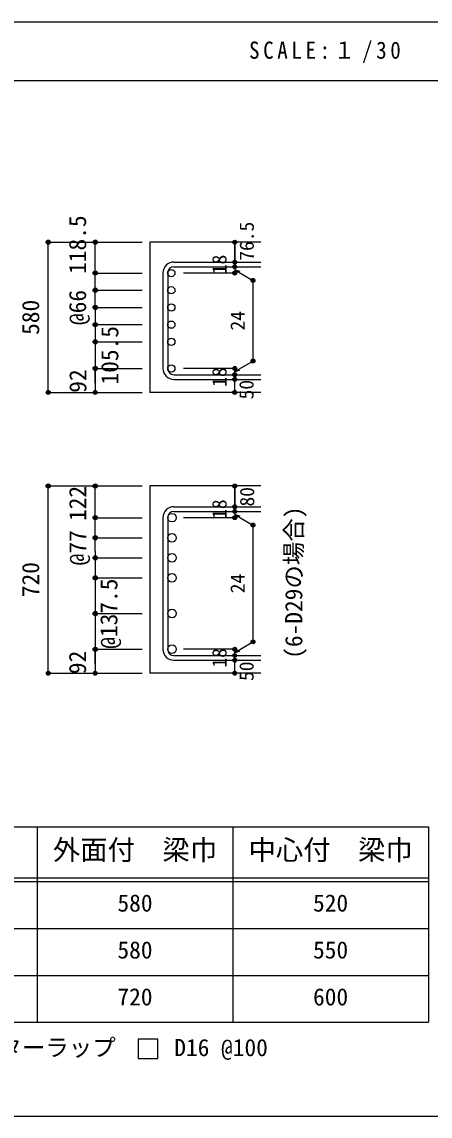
# Model space of a CAD drawing. Units: millimetres at full size, sheet at 1:30; details may follow other scales. Extents: x -5973 to 5954, y -4195 to 4201.
# Drawn here: x 2051 to 3617, y 3 to 4201 of the extents above; entities that cross this region are included whole.
import ezdxf
from ezdxf.enums import TextEntityAlignment as Align

# ---------------------------------------------------------------- set-up
doc = ezdxf.new("R2010")
doc.units = ezdxf.units.MM
doc.header["$LTSCALE"] = 30
doc.header["$PDMODE"] = 32
doc.header["$PDSIZE"] = 15
for name, color, linetype in [('0-1_躯体線', 2, 'Continuous'), ('0-5_基礎梁筋', 7, 'Continuous'), ('0-6_スタラップ筋', 7, 'Continuous'), ('0-7_文字', 4, 'Continuous'), ('0-D_寸法', 4, 'Continuous'), ('6-7_文字', 7, 'Continuous'), ('6-E_枠', 7, 'Continuous'), ('F-0_枠', 6, 'Continuous')]:
    doc.layers.add(name, color=color, linetype=linetype)
doc.styles.add('ＭＳ ゴシック', font='')
doc.styles.get('ＭＳ ゴシック').set_extended_font_data('MS Gothic')

msp = doc.modelspace()

# ---------------------------------------------------------------- linework, layer by layer
at = {"layer": '0-1_躯体線'}
for p, q in [((2967.44, 3356.03), (2542.44, 3356.03)), ((2542.44, 3356.03), (2542.44, 2779.53)), ((2967.44, 2779.53), (2542.44, 2779.53)), ((2967.44, 2420.62), (2542.44, 2420.62)), ((2542.44, 2420.62), (2542.44, 1702.12)), ((2967.44, 1702.12), (2542.44, 1702.12))]:
    msp.add_line(p, q, dxfattribs=at)
at = {"layer": '0-5_基礎梁筋', "color": 3}
for centre, radius in [((2624.44, 3237.53), 14), ((2624.44, 3171.53), 14), ((2624.44, 3105.53), 14), ((2624.44, 3039.53), 14), ((2624.44, 2973.53), 14), ((2624.44, 2871.53), 14), ((2626.94, 2298.92), 16.5), ((2626.94, 2221.92), 16.5), ((2626.94, 2144.92), 16.5), ((2626.94, 2067.92), 16.5), ((2626.94, 1931.02), 16.5), ((2626.94, 1794.12), 16.5)]:
    msp.add_circle(centre, radius, dxfattribs=at)
at = {"layer": '0-6_スタラップ筋'}
for p, q in [((2634.44, 3279.53), (2967.44, 3279.53)), ((2592.44, 3237.53), (2592.44, 2871.53)), ((2610.44, 3237.53), (2610.44, 2871.53)), ((2634.44, 3261.53), (2967.44, 3261.53)), ((2634.44, 2847.53), (2967.44, 2847.53)), ((2634.44, 2829.53), (2967.44, 2829.53)), ((2634.44, 2340.92), (2967.44, 2340.92)), ((2634.44, 2322.92), (2967.44, 2322.92)), ((2592.44, 2298.92), (2592.44, 1794.12)), ((2610.44, 2298.92), (2610.44, 1794.12)), ((2634.44, 1770.12), (2967.44, 1770.12)), ((2634.44, 1752.12), (2967.44, 1752.12))]:
    msp.add_line(p, q, dxfattribs=at)
for centre, radius, start, end in [((2634.44, 3237.53), 42, 90, 180), ((2634.44, 3237.53), 24, 90, 180), ((2634.44, 2871.53), 42, 180, 270), ((2634.44, 2871.53), 24, 180, 270), ((2634.44, 2298.92), 42, 90, 180), ((2634.44, 2298.92), 24, 90, 180), ((2634.44, 1794.12), 42, 180, 270), ((2634.44, 1794.12), 24, 180, 270)]:
    msp.add_arc(centre, radius, start, end, dxfattribs=at)
at = {"layer": '0-D_寸法'}
for p, q in [((2152.44, 3356.03), (2332.44, 3356.03)), ((2152.44, 3356.03), (2332.44, 3356.03)), ((2152.44, 2779.53), (2152.44, 3356.03)), ((2332.44, 3356.03), (2512.44, 3356.03)), ((2332.44, 3356.03), (2512.44, 3356.03)), ((2332.44, 3105.53), (2332.44, 3356.03)), ((2867.44, 3279.53), (2867.44, 3356.03)), ((2867.44, 3356.03), (2867.44, 3279.53)), ((2867.44, 3261.53), (2867.44, 3279.53)), ((2332.44, 3237.53), (2512.44, 3237.53)), ((2332.44, 3237.53), (2512.44, 3237.53)), ((2867.44, 3237.53), (2671.35, 3237.53)), ((2867.44, 3261.53), (2867.44, 3237.53)), ((2867.44, 3249.53), (2937.5, 3209.08)), ((2867.44, 3249.53), (2886.76, 3244.35)), ((2937.5, 3209.08), (2937.5, 2899.98)), ((2332.44, 3171.53), (2512.44, 3171.53)), ((2332.44, 3171.53), (2512.44, 3171.53)), ((2332.44, 3105.53), (2512.44, 3105.53)), ((2332.44, 3105.53), (2512.44, 3105.53)), ((2332.44, 3105.53), (2332.44, 2779.53)), ((2332.44, 3039.53), (2512.44, 3039.53)), ((2332.44, 3039.53), (2512.44, 3039.53)), ((2332.44, 2973.53), (2512.44, 2973.53)), ((2332.44, 2973.53), (2512.44, 2973.53)), ((2867.44, 2859.53), (2937.5, 2899.98)), ((2332.44, 2871.53), (2512.44, 2871.53)), ((2332.44, 2871.53), (2512.44, 2871.53)), ((2332.44, 2815.57), (2332.44, 2871.53)), ((2867.44, 2871.53), (2671.35, 2871.53)), ((2867.44, 2847.53), (2867.44, 2871.53)), ((2867.44, 2859.53), (2886.76, 2864.71)), ((2867.44, 2829.53), (2867.44, 2847.53)), ((2867.44, 2779.53), (2867.44, 2829.53)), ((2152.44, 2779.53), (2332.44, 2779.53)), ((2332.44, 2779.53), (2512.44, 2779.53)), ((2152.44, 2420.62), (2332.44, 2420.62)), ((2152.44, 2420.62), (2332.44, 2420.62)), ((2152.44, 1702.12), (2152.44, 2420.62)), ((2332.44, 2420.62), (2512.44, 2420.62)), ((2332.44, 2420.62), (2512.44, 2420.62)), ((2332.44, 2170.12), (2332.44, 2420.62)), ((2867.44, 2340.92), (2867.44, 2420.62)), ((2867.44, 2420.62), (2867.44, 2340.92)), ((2867.44, 2322.92), (2867.44, 2340.92)), ((2867.44, 2322.92), (2867.44, 2298.92)), ((2867.44, 2310.92), (2937.5, 2270.47)), ((2867.44, 2310.92), (2886.76, 2305.75)), ((2332.44, 2298.92), (2512.44, 2298.92)), ((2332.44, 2298.92), (2512.44, 2298.92)), ((2867.44, 2298.92), (2671.35, 2298.92)), ((2937.5, 2270.47), (2937.5, 1822.57)), ((2332.44, 2221.92), (2512.44, 2221.92)), ((2332.44, 2221.92), (2512.44, 2221.92)), ((2332.44, 2170.12), (2332.44, 1702.12)), ((2332.44, 2144.92), (2512.44, 2144.92)), ((2332.44, 2144.92), (2512.44, 2144.92)), ((2332.44, 2067.92), (2512.44, 2067.92)), ((2332.44, 2067.92), (2512.44, 2067.92)), ((2332.44, 1931.02), (2512.44, 1931.02)), ((2332.44, 1931.02), (2512.44, 1931.02)), ((2867.44, 1782.12), (2937.5, 1822.57)), ((2332.44, 1794.12), (2512.44, 1794.12)), ((2332.44, 1794.12), (2512.44, 1794.12)), ((2332.44, 1738.16), (2332.44, 1794.12)), ((2867.44, 1794.12), (2671.35, 1794.12)), ((2867.44, 1770.12), (2867.44, 1794.12)), ((2867.44, 1782.12), (2886.76, 1787.3)), ((2867.44, 1752.12), (2867.44, 1770.12)), ((2867.44, 1702.12), (2867.44, 1752.12)), ((2152.44, 1702.12), (2332.44, 1702.12)), ((2332.44, 1702.12), (2512.44, 1702.12))]:
    msp.add_line(p, q, dxfattribs=at)
for centre, radius in [((2152.44, 3356.03), 8), ((2152.44, 3356.03), 7.2), ((2152.44, 3356.03), 6.4), ((2152.44, 3356.03), 5.6), ((2152.44, 3356.03), 4.8), ((2152.44, 3356.03), 4), ((2152.44, 3356.03), 3.2), ((2332.44, 3356.03), 8), ((2332.44, 3356.03), 7.2), ((2332.44, 3356.03), 6.4), ((2332.44, 3356.03), 5.6), ((2332.44, 3356.03), 4.8), ((2332.44, 3356.03), 4), ((2332.44, 3356.03), 3.2), ((2867.44, 3356.03), 4), ((2867.44, 3356.03), 3.6), ((2867.44, 3356.03), 3.2), ((2867.44, 3356.03), 2.8), ((2152.44, 3356.03), 2.4), ((2152.44, 3356.03), 1.6), ((2152.44, 3356.03), 0.8), ((2332.44, 3356.03), 2.4), ((2332.44, 3356.03), 1.6), ((2332.44, 3356.03), 0.8), ((2867.44, 3356.03), 2.4), ((2867.44, 3356.03), 2), ((2867.44, 3356.03), 1.6), ((2867.44, 3356.03), 1.2), ((2867.44, 3356.03), 0.8), ((2867.44, 3356.03), 0.4), ((2867.44, 3279.53), 4), ((2867.44, 3279.53), 3.6), ((2867.44, 3279.53), 3.2), ((2867.44, 3279.53), 2.8), ((2867.44, 3279.53), 2.4), ((2867.44, 3279.53), 2), ((2867.44, 3279.53), 1.6), ((2867.44, 3279.53), 1.2), ((2867.44, 3279.53), 0.8), ((2867.44, 3279.53), 0.4), ((2332.44, 3237.53), 8), ((2332.44, 3237.53), 7.2), ((2332.44, 3237.53), 6.4), ((2332.44, 3237.53), 5.6), ((2332.44, 3237.53), 4.8), ((2332.44, 3237.53), 4), ((2332.44, 3237.53), 3.2), ((2332.44, 3237.53), 2.4), ((2332.44, 3237.53), 1.6), ((2332.44, 3237.53), 0.8), ((2867.44, 3261.53), 4), ((2867.44, 3237.53), 4), ((2867.44, 3261.53), 3.6), ((2867.44, 3237.53), 3.6), ((2867.44, 3261.53), 3.2), ((2867.44, 3237.53), 3.2), ((2867.44, 3261.53), 2.8), ((2867.44, 3237.53), 2.8), ((2867.44, 3261.53), 2.4), ((2867.44, 3237.53), 2.4), ((2867.44, 3261.53), 2), ((2867.44, 3237.53), 2), ((2867.44, 3261.53), 1.6), ((2867.44, 3237.53), 1.6), ((2867.44, 3261.53), 1.2), ((2867.44, 3237.53), 1.2), ((2867.44, 3261.53), 0.8), ((2867.44, 3237.53), 0.8), ((2867.44, 3261.53), 0.4), ((2867.44, 3237.53), 0.4), ((2937.5, 3209.08), 4), ((2937.5, 3209.08), 3.6), ((2937.5, 3209.08), 3.2), ((2937.5, 3209.08), 2.8), ((2937.5, 3209.08), 2.4), ((2937.5, 3209.08), 2), ((2937.5, 3209.08), 1.6), ((2937.5, 3209.08), 1.2), ((2937.5, 3209.08), 0.8), ((2937.5, 3209.08), 0.4), ((2332.44, 3171.53), 8), ((2332.44, 3171.53), 7.2), ((2332.44, 3171.53), 6.4), ((2332.44, 3171.53), 5.6), ((2332.44, 3171.53), 4.8), ((2332.44, 3171.53), 4), ((2332.44, 3171.53), 3.2), ((2332.44, 3171.53), 2.4), ((2332.44, 3171.53), 1.6), ((2332.44, 3171.53), 0.8), ((2332.44, 3105.53), 8), ((2332.44, 3105.53), 7.2), ((2332.44, 3105.53), 6.4), ((2332.44, 3105.53), 5.6), ((2332.44, 3105.53), 4.8), ((2332.44, 3105.53), 4), ((2332.44, 3105.53), 3.2), ((2332.44, 3105.53), 2.4), ((2332.44, 3105.53), 1.6), ((2332.44, 3105.53), 0.8), ((2332.44, 3039.53), 8), ((2332.44, 3039.53), 7.2), ((2332.44, 3039.53), 6.4), ((2332.44, 3039.53), 5.6), ((2332.44, 3039.53), 4.8), ((2332.44, 3039.53), 4), ((2332.44, 3039.53), 3.2), ((2332.44, 3039.53), 2.4), ((2332.44, 3039.53), 1.6), ((2332.44, 3039.53), 0.8), ((2332.44, 2973.53), 8), ((2332.44, 2973.53), 7.2), ((2332.44, 2973.53), 6.4), ((2332.44, 2973.53), 5.6), ((2332.44, 2973.53), 4.8), ((2332.44, 2973.53), 4), ((2332.44, 2973.53), 3.2), ((2332.44, 2973.53), 2.4), ((2332.44, 2973.53), 1.6), ((2332.44, 2973.53), 0.8), ((2937.5, 2899.98), 4), ((2937.5, 2899.98), 3.6), ((2937.5, 2899.98), 3.2), ((2937.5, 2899.98), 2.8), ((2937.5, 2899.98), 2.4), ((2937.5, 2899.98), 2), ((2937.5, 2899.98), 1.6), ((2937.5, 2899.98), 1.2), ((2937.5, 2899.98), 0.8), ((2937.5, 2899.98), 0.4), ((2332.44, 2871.53), 8), ((2332.44, 2871.53), 7.2), ((2332.44, 2871.53), 6.4), ((2332.44, 2871.53), 5.6), ((2332.44, 2871.53), 4.8), ((2332.44, 2871.53), 4), ((2332.44, 2871.53), 3.2), ((2332.44, 2871.53), 2.4), ((2332.44, 2871.53), 1.6), ((2332.44, 2871.53), 0.8), ((2867.44, 2871.53), 4), ((2867.44, 2871.53), 3.6), ((2867.44, 2871.53), 3.2), ((2867.44, 2871.53), 2.8), ((2867.44, 2871.53), 2.4), ((2867.44, 2871.53), 2), ((2867.44, 2871.53), 1.6), ((2867.44, 2871.53), 1.2), ((2867.44, 2871.53), 0.8), ((2867.44, 2871.53), 0.4), ((2867.44, 2847.53), 4), ((2867.44, 2829.53), 4), ((2867.44, 2847.53), 3.6), ((2867.44, 2829.53), 3.6), ((2867.44, 2847.53), 3.2), ((2867.44, 2829.53), 3.2), ((2867.44, 2847.53), 2.8), ((2867.44, 2829.53), 2.8), ((2867.44, 2847.53), 2.4), ((2867.44, 2829.53), 2.4), ((2867.44, 2847.53), 2), ((2867.44, 2829.53), 2), ((2867.44, 2847.53), 1.6), ((2867.44, 2829.53), 1.6), ((2867.44, 2847.53), 1.2), ((2867.44, 2829.53), 1.2), ((2867.44, 2847.53), 0.8), ((2867.44, 2829.53), 0.8), ((2867.44, 2847.53), 0.4), ((2867.44, 2829.53), 0.4), ((2152.44, 2779.53), 7.2), ((2152.44, 2779.53), 6.4), ((2152.44, 2779.53), 5.6), ((2152.44, 2779.53), 4.8), ((2152.44, 2779.53), 4), ((2152.44, 2779.53), 3.2), ((2152.44, 2779.53), 2.4), ((2152.44, 2779.53), 1.6), ((2152.44, 2779.53), 0.8), ((2332.44, 2779.53), 7.2), ((2332.44, 2779.53), 6.4), ((2332.44, 2779.53), 5.6), ((2332.44, 2779.53), 4.8), ((2332.44, 2779.53), 4), ((2332.44, 2779.53), 3.2), ((2332.44, 2779.53), 2.4), ((2332.44, 2779.53), 1.6), ((2332.44, 2779.53), 0.8), ((2867.44, 2779.53), 4), ((2867.44, 2779.53), 3.6), ((2867.44, 2779.53), 3.2), ((2867.44, 2779.53), 2.8), ((2867.44, 2779.53), 2.4), ((2867.44, 2779.53), 2), ((2867.44, 2779.53), 1.6), ((2867.44, 2779.53), 1.2), ((2867.44, 2779.53), 0.8), ((2867.44, 2779.53), 0.4), ((2152.44, 2420.62), 8), ((2152.44, 2420.62), 7.2), ((2152.44, 2420.62), 6.4), ((2152.44, 2420.62), 5.6), ((2152.44, 2420.62), 4.8), ((2152.44, 2420.62), 4), ((2152.44, 2420.62), 3.2), ((2152.44, 2420.62), 2.4), ((2152.44, 2420.62), 1.6), ((2152.44, 2420.62), 0.8), ((2332.44, 2420.62), 8), ((2332.44, 2420.62), 7.2), ((2332.44, 2420.62), 6.4), ((2332.44, 2420.62), 5.6), ((2332.44, 2420.62), 4.8), ((2332.44, 2420.62), 4), ((2332.44, 2420.62), 3.2), ((2332.44, 2420.62), 2.4), ((2332.44, 2420.62), 1.6), ((2332.44, 2420.62), 0.8), ((2867.44, 2420.62), 4), ((2867.44, 2420.62), 3.6), ((2867.44, 2420.62), 3.2), ((2867.44, 2420.62), 2.8), ((2867.44, 2420.62), 2.4), ((2867.44, 2420.62), 2), ((2867.44, 2420.62), 1.6), ((2867.44, 2420.62), 1.2), ((2867.44, 2420.62), 0.8), ((2867.44, 2420.62), 0.4), ((2867.44, 2340.92), 4), ((2867.44, 2322.92), 4), ((2867.44, 2340.92), 3.6), ((2867.44, 2322.92), 3.6), ((2867.44, 2340.92), 3.2), ((2867.44, 2322.92), 3.2), ((2867.44, 2340.92), 2.8), ((2867.44, 2322.92), 2.8), ((2867.44, 2340.92), 2.4), ((2867.44, 2322.92), 2.4), ((2867.44, 2340.92), 2), ((2867.44, 2322.92), 2), ((2867.44, 2340.92), 1.6), ((2867.44, 2322.92), 1.6), ((2867.44, 2340.92), 1.2), ((2867.44, 2322.92), 1.2), ((2867.44, 2340.92), 0.8), ((2867.44, 2322.92), 0.8), ((2867.44, 2340.92), 0.4), ((2867.44, 2322.92), 0.4), ((2332.44, 2298.92), 8), ((2332.44, 2298.92), 7.2), ((2332.44, 2298.92), 6.4), ((2332.44, 2298.92), 5.6), ((2332.44, 2298.92), 4.8), ((2332.44, 2298.92), 4), ((2332.44, 2298.92), 3.2), ((2332.44, 2298.92), 2.4), ((2332.44, 2298.92), 1.6), ((2332.44, 2298.92), 0.8), ((2867.44, 2298.92), 4), ((2867.44, 2298.92), 3.6), ((2867.44, 2298.92), 3.2), ((2867.44, 2298.92), 2.8), ((2867.44, 2298.92), 2.4), ((2867.44, 2298.92), 2), ((2867.44, 2298.92), 1.6), ((2867.44, 2298.92), 1.2), ((2867.44, 2298.92), 0.8), ((2867.44, 2298.92), 0.4), ((2937.5, 2270.47), 4), ((2937.5, 2270.47), 3.6), ((2937.5, 2270.47), 3.2), ((2937.5, 2270.47), 2.8), ((2937.5, 2270.47), 2.4), ((2937.5, 2270.47), 2), ((2937.5, 2270.47), 1.6), ((2937.5, 2270.47), 1.2), ((2937.5, 2270.47), 0.8), ((2937.5, 2270.47), 0.4), ((2332.44, 2221.92), 8), ((2332.44, 2221.92), 7.2), ((2332.44, 2221.92), 6.4), ((2332.44, 2221.92), 5.6), ((2332.44, 2221.92), 4.8), ((2332.44, 2221.92), 4), ((2332.44, 2221.92), 3.2), ((2332.44, 2221.92), 2.4), ((2332.44, 2221.92), 1.6), ((2332.44, 2221.92), 0.8), ((2332.44, 2144.92), 8), ((2332.44, 2144.92), 7.2), ((2332.44, 2144.92), 6.4), ((2332.44, 2144.92), 5.6), ((2332.44, 2144.92), 4.8), ((2332.44, 2144.92), 4), ((2332.44, 2144.92), 3.2), ((2332.44, 2144.92), 2.4), ((2332.44, 2144.92), 1.6), ((2332.44, 2144.92), 0.8), ((2332.44, 2067.92), 8), ((2332.44, 2067.92), 7.2), ((2332.44, 2067.92), 6.4), ((2332.44, 2067.92), 5.6), ((2332.44, 2067.92), 4.8), ((2332.44, 2067.92), 4), ((2332.44, 2067.92), 3.2), ((2332.44, 2067.92), 2.4), ((2332.44, 2067.92), 1.6), ((2332.44, 2067.92), 0.8), ((2332.44, 1931.02), 8), ((2332.44, 1931.02), 7.2), ((2332.44, 1931.02), 6.4), ((2332.44, 1931.02), 5.6), ((2332.44, 1931.02), 4.8), ((2332.44, 1931.02), 4), ((2332.44, 1931.02), 3.2), ((2332.44, 1931.02), 2.4), ((2332.44, 1931.02), 1.6), ((2332.44, 1931.02), 0.8), ((2937.5, 1822.57), 4), ((2937.5, 1822.57), 3.6), ((2937.5, 1822.57), 3.2), ((2937.5, 1822.57), 2.8), ((2937.5, 1822.57), 2.4), ((2937.5, 1822.57), 2), ((2937.5, 1822.57), 1.6), ((2937.5, 1822.57), 1.2), ((2937.5, 1822.57), 0.8), ((2937.5, 1822.57), 0.4), ((2332.44, 1794.12), 8), ((2332.44, 1794.12), 7.2), ((2332.44, 1794.12), 6.4), ((2332.44, 1794.12), 5.6), ((2332.44, 1794.12), 4.8), ((2332.44, 1794.12), 4), ((2332.44, 1794.12), 3.2), ((2332.44, 1794.12), 2.4), ((2332.44, 1794.12), 1.6), ((2332.44, 1794.12), 0.8), ((2867.44, 1794.12), 4), ((2867.44, 1770.12), 4), ((2867.44, 1794.12), 3.6), ((2867.44, 1770.12), 3.6), ((2867.44, 1794.12), 3.2), ((2867.44, 1770.12), 3.2), ((2867.44, 1794.12), 2.8), ((2867.44, 1770.12), 2.8), ((2867.44, 1794.12), 2.4), ((2867.44, 1770.12), 2.4), ((2867.44, 1794.12), 2), ((2867.44, 1770.12), 2), ((2867.44, 1794.12), 1.6), ((2867.44, 1770.12), 1.6), ((2867.44, 1794.12), 1.2), ((2867.44, 1770.12), 1.2), ((2867.44, 1794.12), 0.8), ((2867.44, 1770.12), 0.8), ((2867.44, 1794.12), 0.4), ((2867.44, 1770.12), 0.4), ((2867.44, 1752.12), 4), ((2867.44, 1752.12), 3.6), ((2867.44, 1752.12), 3.2), ((2867.44, 1752.12), 2.8), ((2867.44, 1752.12), 2.4), ((2867.44, 1752.12), 2), ((2867.44, 1752.12), 1.6), ((2867.44, 1752.12), 1.2), ((2867.44, 1752.12), 0.8), ((2867.44, 1752.12), 0.4), ((2152.44, 1702.12), 7.2), ((2152.44, 1702.12), 6.4), ((2152.44, 1702.12), 5.6), ((2152.44, 1702.12), 4.8), ((2152.44, 1702.12), 4), ((2152.44, 1702.12), 3.2), ((2152.44, 1702.12), 2.4), ((2152.44, 1702.12), 1.6), ((2152.44, 1702.12), 0.8), ((2332.44, 1702.12), 7.2), ((2332.44, 1702.12), 6.4), ((2332.44, 1702.12), 5.6), ((2332.44, 1702.12), 4.8), ((2332.44, 1702.12), 4), ((2332.44, 1702.12), 3.2), ((2332.44, 1702.12), 2.4), ((2332.44, 1702.12), 1.6), ((2332.44, 1702.12), 0.8), ((2867.44, 1702.12), 4), ((2867.44, 1702.12), 3.6), ((2867.44, 1702.12), 3.2), ((2867.44, 1702.12), 2.8), ((2867.44, 1702.12), 2.4), ((2867.44, 1702.12), 2), ((2867.44, 1702.12), 1.6), ((2867.44, 1702.12), 1.2), ((2867.44, 1702.12), 0.8), ((2867.44, 1702.12), 0.4)]:
    msp.add_circle(centre, radius, dxfattribs=at)
at = {"layer": '0-D_寸法', "color": 7}
for p in [(2152.44, 3356.03), (2152.44, 3356.03), (2332.44, 3356.03), (2867.44, 3356.03), (2867.44, 3279.53), (2332.44, 3237.53), (2867.44, 3261.53), (2867.44, 3237.53), (2937.5, 3209.08), (2332.44, 3171.53), (2332.44, 3105.53), (2332.44, 3039.53), (2332.44, 2973.53), (2937.5, 2899.98), (2332.44, 2871.53), (2867.44, 2871.53), (2867.44, 2847.53), (2867.44, 2829.53), (2152.44, 2779.53), (2152.44, 2779.53), (2332.44, 2779.53), (2867.44, 2779.53), (2152.44, 2420.62), (2152.44, 2420.62), (2332.44, 2420.62), (2867.44, 2420.62), (2867.44, 2340.92), (2867.44, 2322.92), (2332.44, 2298.92), (2867.44, 2298.92), (2937.5, 2270.47), (2332.44, 2221.92), (2332.44, 2144.92), (2332.44, 2067.92), (2332.44, 1931.02), (2937.5, 1822.57), (2332.44, 1794.12), (2867.44, 1794.12), (2867.44, 1770.12), (2867.44, 1752.12), (2152.44, 1702.12), (2152.44, 1702.12), (2332.44, 1702.12), (2867.44, 1702.12)]:
    msp.add_point(p, dxfattribs=at)
at = {"layer": '6-7_文字'}
msp.add_lwpolyline([(2497.32, 223.55), (2572.32, 223.55), (2572.32, 298.55), (2497.32, 298.55)], close=True, dxfattribs=at)
at = {"layer": '6-E_枠', "color": 3}
for p, q in [((1447.71, 1112.77), (3610.24, 1112.77)), ((3610.24, 1112.77), (3610.24, 362.77)), ((1447.71, 362.77), (3610.24, 362.77))]:
    msp.add_line(p, q, dxfattribs=at)
at = {"layer": '6-E_枠'}
for p, q in [((2110.24, 1112.77), (2110.24, 362.77)), ((2860.24, 1112.77), (2860.24, 362.77)), ((1447.71, 917.77), (3610.24, 917.77)), ((1447.71, 902.77), (3610.24, 902.77)), ((1447.71, 722.77), (3610.24, 722.77)), ((1447.71, 542.77), (3610.24, 542.77))]:
    msp.add_line(p, q, dxfattribs=at)
at = {"layer": 'F-0_枠'}
msp.add_line((-5972.88, 4201.15), (5954.1, 4201.15), dxfattribs=at)
at = {"layer": 'F-0_枠', "color": 2}
for p, q in [((-5972.88, 3976.15), (3723.6, 3976.15)), ((-5972.88, 2.95), (3723.6, 2.95))]:
    msp.add_line(p, q, dxfattribs=at)

# ---------------------------------------------------------------- texts
at = {"layer": '0-7_文字', "color": 7, "style": 'ＭＳ ゴシック'}
msp.add_text('(6-D29の場合)', height=65.98, rotation=90, dxfattribs=at).set_placement((3146.43, 1757.52), align=Align.BOTTOM_LEFT)
at = {"layer": '0-D_寸法', "style": 'ＭＳ ゴシック'}
for s, height, p in [('118.5', 65.98, (2317.32, 3234.32)), ('76.5', 54.99, (2957.44, 3284.83)), ('18', 54.99, (2852.44, 3233.03)), ('@66', 65.98, (2317.44, 3038.03)), ('580', 65.98, (2137.44, 3000.28)), ('24', 54.99, (2922.5, 3017.03)), ('105.5', 65.98, (2441.06, 2809.82)), ('92', 65.98, (2318.67, 2778.23)), ('18', 54.99, (2852.44, 2801.03)), ('50', 54.99, (2956.17, 2752.7)), ('122', 65.98, (2317.82, 2286.16)), ('80', 54.99, (2958.6, 2341.76)), ('18', 54.99, (2852.44, 2294.42)), ('@77', 65.98, (2318.46, 2116.08)), ('720', 65.98, (2137.44, 1993.87)), ('@137.5', 65.98, (2437.44, 1796.02)), ('24', 54.99, (2922.5, 2009.02)), ('92', 65.98, (2317.32, 1698.65)), ('18', 54.99, (2852.44, 1723.62)), ('50', 54.99, (2956.51, 1672.4))]:
    msp.add_text(s, height=height, rotation=90, dxfattribs=at).set_placement(p, align=Align.BOTTOM_LEFT)
at = {"layer": '6-7_文字', "color": 2, "style": 'ＭＳ ゴシック'}
for s, p in [('外面付\u3000梁巾', (2170.24, 962.77)), ('中心付\u3000梁巾', (2920.24, 962.77))]:
    msp.add_text(s, height=76.98, dxfattribs=at).set_placement(p, align=Align.BOTTOM_LEFT)
at = {"layer": '6-7_文字', "style": 'ＭＳ ゴシック'}
for s, p in [('580', (2417.74, 767.77)), ('520', (3167.74, 767.77)), ('580', (2417.74, 587.77)), ('550', (3167.74, 587.77)), ('720', (2417.74, 407.77)), ('600', (3167.74, 407.77)), ('※ 基礎梁スターラップ     D16 @100', (1466.27, 213.19))]:
    msp.add_text(s, height=65.98, dxfattribs=at).set_placement(p, align=Align.BOTTOM_LEFT)
at = {"layer": '6-7_文字', "color": 2, "insert": (2922.26, 4043.65), "char_height": 65.98, "attachment_point": 7, "style": 'ＭＳ ゴシック'}
msp.add_mtext('\\T1.34;\\W0.9;SCALE:１/30', dxfattribs=at)

doc.saveas('drawing.dxf')
